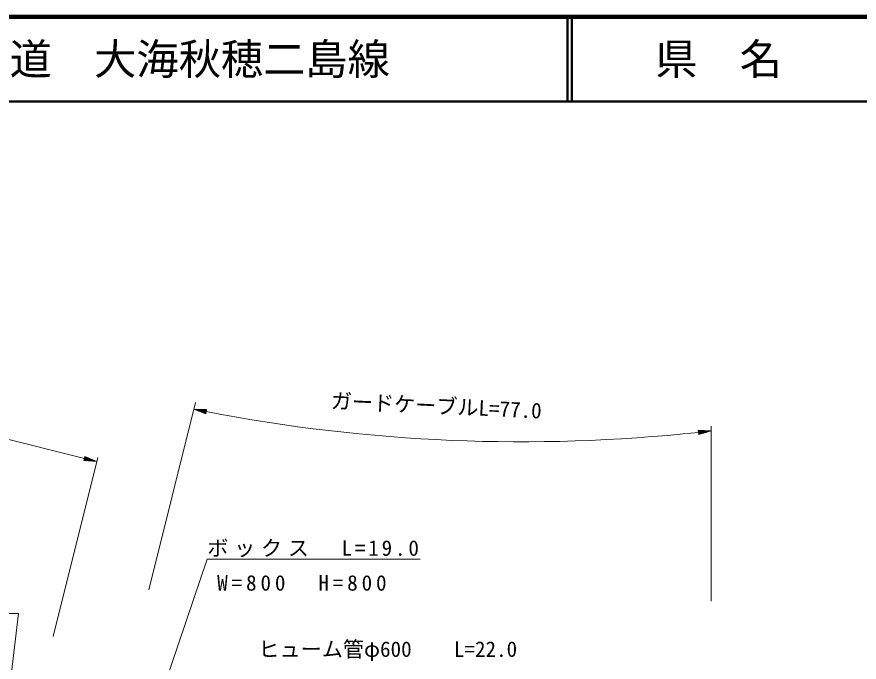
# Model space of a CAD drawing. Units: millimetres, scale not verified. Extents: x 40000 to 680000, y 20000 to 380000.
# Drawn here: x 232592 to 332255, y 303642 to 380000 of the extents above; entities that cross this region are included whole.
import ezdxf
from ezdxf.enums import TextEntityAlignment as Align

# ---------------------------------------------------------------- set-up
doc = ezdxf.new("R2010")
doc.units = ezdxf.units.MM
doc.header["$LTSCALE"] = 1000
for name, color, linetype, lineweight in [('M-STR-HTXT', 7, 'Continuous', 13), ('M-TTL', 2, 'Continuous', 140), ('M-TTL-LINE', 7, 'Continuous', 50)]:
    doc.layers.add(name, color=color, linetype=linetype, lineweight=lineweight)
doc.layers.add('M-TTL-TXT', color=7, linetype='Continuous')
doc.styles.add('ＭＳ ゴシック', font='')
doc.styles.get('ＭＳ ゴシック').set_extended_font_data('MS Gothic')

msp = doc.modelspace()

# ---------------------------------------------------------------- linework, layer by layer
at = {"layer": 'M-STR-HTXT'}
for p, q in [((89657, 365351), (240590, 327749)), ((248207, 312180), (253729, 334375)), ((253530, 333577), (254951, 333036)), ((253530, 333577), (255050, 333526)), ((253530, 333577), (255001, 333281)), ((254991, 333232), (253814, 333469)), ((255010, 333330), (253834, 333567)), ((254099, 333360), (254981, 333183)), ((254138, 333556), (255020, 333379)), ((254971, 333134), (254383, 333252)), ((255030, 333428), (254442, 333546)), ((254667, 333144), (254961, 333085)), ((254746, 333536), (255040, 333477)), ((254951, 333036), (255050, 333526)), ((314738, 331001), (313219, 331078)), ((313219, 331078), (313276, 330581)), ((313523, 331063), (313225, 331029)), ((313231, 330979), (313827, 331047)), ((314130, 331032), (313236, 330929)), ((313242, 330879), (314434, 331017)), ((314738, 331001), (313248, 330830)), ((313254, 330780), (314446, 330917)), ((314738, 331001), (313276, 330581)), ((314763, 310840), (314737, 331570)), ((314153, 330833), (313259, 330730)), ((313265, 330681), (313861, 330749)), ((313569, 330665), (313271, 330631)), ((240650, 327991), (240529, 327506)), ((240626, 327894), (241208, 327749)), ((240929, 327870), (240638, 327943)), ((242045, 327386), (240650, 327991)), ((236883, 306664), (242166, 327871)), ((242045, 327386), (240529, 327506)), ((240833, 327482), (240541, 327555)), ((240553, 327603), (241136, 327458)), ((241439, 327434), (240566, 327652)), ((240578, 327700), (241742, 327410)), ((242045, 327386), (240590, 327749)), ((240602, 327797), (241766, 327507)), ((241487, 327628), (240614, 327846))]:
    msp.add_line(p, q, dxfattribs=at)
for points in [[(240732, 273295), (255114, 315838), (280314, 315838)], [(229439, 281463), (232777, 309411), (207577, 309411)]]:
    msp.add_lwpolyline(points, dxfattribs=at)
msp.add_arc((292284, 525983), 196270, 259.04993, 276.13137, dxfattribs=at)
at = {"layer": 'M-TTL'}
msp.add_line((680000, 380000), (40000, 380000), dxfattribs=at)
at = {"layer": 'M-TTL-LINE'}
for p, q in [((297750, 380000), (297750, 370000)), ((298250, 380000), (298250, 370000)), ((40000, 370000), (680000, 370000))]:
    msp.add_line(p, q, dxfattribs=at)

# ---------------------------------------------------------------- texts
at = {"layer": 'M-STR-HTXT', "style": 'ＭＳ ゴシック'}
msp.add_text('ガードケーブルL=77.0', height=1833, rotation=357.216, dxfattribs=at).set_placement((282144, 332521), align=Align.BOTTOM_CENTER)
msp.add_text('ヒューム管φ600\u3000\u3000L=22.0', height=1833, dxfattribs=at).set_placement((276478, 303716), align=Align.BOTTOM_CENTER)
at = {"layer": 'M-STR-HTXT', "char_height": 1833, "attachment_point": 8, "style": 'ＭＳ ゴシック'}
for s, insert in [('\\T1.27;ボックス\u3000L=19.0', (267814, 316038)), ('\\T1.37;W=800\u3000H=800', (266548, 312074))]:
    msp.add_mtext(s, dxfattribs=dict(at, insert=insert))
at = {"layer": 'M-TTL-TXT', "style": 'ＭＳ ゴシック'}
msp.add_text('一般県道\u3000大海秋穂二島線', height=3666, dxfattribs=at).set_placement((216734, 375000), align=Align.MIDDLE_LEFT)
msp.add_text('県\u3000名', height=3666, dxfattribs=at).set_placement((315625, 375000), align=Align.MIDDLE_CENTER)

doc.saveas('drawing.dxf')
